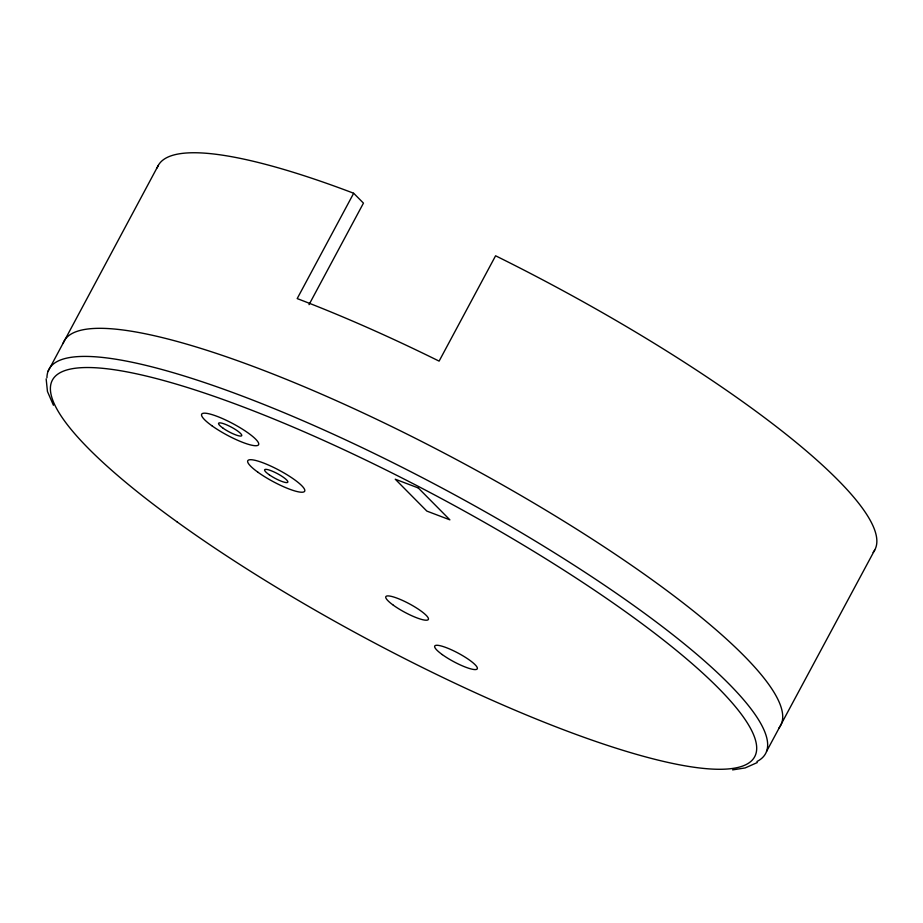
<?xml version="1.0" encoding="UTF-8"?>
<svg xmlns="http://www.w3.org/2000/svg" width="923" height="923" viewBox="0 0 923 923"><rect width="100%" height="100%" fill="white"/><g stroke="black" fill="none" stroke-linecap="round" stroke-linejoin="round"><path stroke-width="1.38" d="M48.054 371.323L158.306 165.379M309.02 304.659L363.454 203.129L353.682 193.253L297.194 298.591A406.582 81.062 28.2 0 1 439.106 361.124L495.593 255.786A406.582 81.062 28.2 0 1 873.135 552.392M874.704 550.073L766.552 751.426M757.275 762.56L745.161 767.936L732.608 769.886M53.43 405.266L47.454 391.479L46.15 378.868M46.946 377.772A406.582 81.062 28.2 0 1 451.578 493.159A406.582 81.062 28.2 0 1 756.941 761.51M63.041 343.46A406.582 81.062 28.2 0 1 461.835 462.481A406.582 81.062 28.2 0 1 779 727.947M157.175 167.894A406.582 81.062 28.2 0 1 353.474 193.172M418.292 487.967L395.252 479.199L426.841 511.088L449.882 519.845L418.292 487.967M223.262 428.33A13.141 2.619 28.2 0 0 241.722 435.679A13.141 2.619 28.2 0 0 225.466 424.372A13.141 2.619 28.2 0 0 223.262 428.33M269.343 474.849A13.141 2.619 28.2 0 0 287.814 482.187A13.141 2.619 28.2 0 0 271.547 470.88A13.141 2.619 28.2 0 0 269.343 474.849M176.916 521.772A398.448 79.436 28.2 0 0 751.414 760.933A398.448 79.436 28.2 0 0 282.288 422.503A398.448 79.436 28.2 0 0 176.916 521.772M442.279 654.603A24.125 4.811 28.2 0 0 477.064 669.083A24.125 4.811 28.2 0 0 448.659 648.592A24.125 4.811 28.2 0 0 442.279 654.603M393.371 605.234A24.125 4.811 28.2 0 0 428.157 619.714A24.125 4.811 28.2 0 0 399.751 599.223A24.125 4.811 28.2 0 0 393.371 605.234M257.886 472.195A32.259 6.426 28.2 0 0 304.405 491.555A32.259 6.426 28.2 0 0 266.424 464.165A32.259 6.426 28.2 0 0 257.886 472.195M211.805 425.688A32.259 6.426 28.2 0 0 258.313 445.048A32.259 6.426 28.2 0 0 220.332 417.646A32.259 6.426 28.2 0 0 211.805 425.688"/></g></svg>
